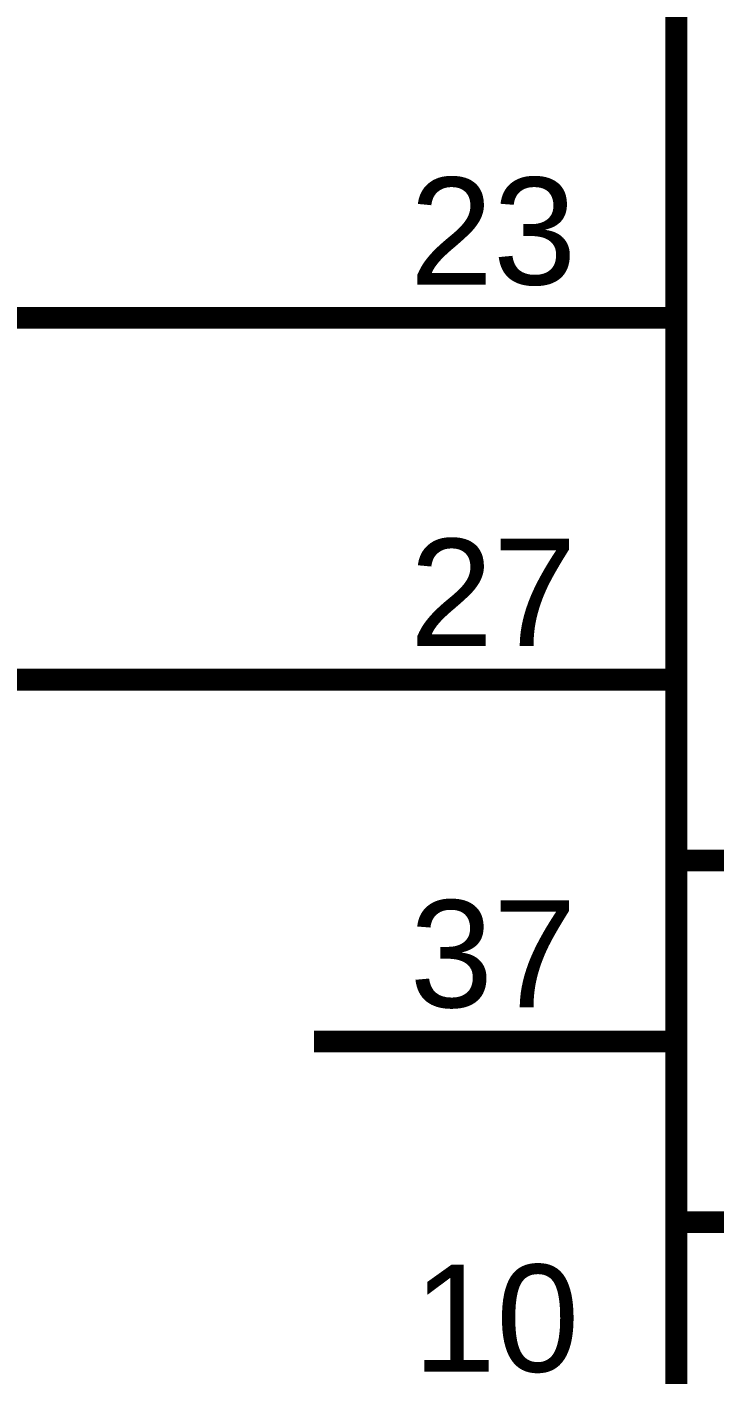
# Model space of a CAD drawing. Header units: millimetres. Extents: x 0 to 594, y 0 to 420.
# Drawn here: x 148.52 to 158.02, y 320.4 to 339.02 of the extents above; entities that cross this region are included whole.
import ezdxf

# ---------------------------------------------------------------- set-up
doc = ezdxf.new("R2010")
doc.units = ezdxf.units.MM
doc.layers.add('Sheet', color=255, linetype='Continuous')
doc.styles.get("Standard").update_dxf_attribs({"font": 'arial.ttf'})

msp = doc.modelspace()

# ---------------------------------------------------------------- linework, layer by layer
at = {"layer": 'Sheet', "color": 0}
for points, const_width in [([(157.496, 357.493), (192.493, 357.493), (192.493, 197.49), (157.496, 197.49), (157.496, 357.493)], 0.3), ([(157.496, 357.493), (157.496, 197.49), (192.493, 197.49), (192.493, 357.493), (157.496, 357.493), (157.496, 357.493)], 0.0991)]:
    msp.add_lwpolyline(points, close=True, dxfattribs=dict(at, const_width=const_width))
at = {"layer": 'Sheet', "color": 0, "const_width": 0.3}
for points in [[(152.49, 334.998), (142.992, 334.998), (142.992, 329.997), (152.49, 329.997)], [(157.49, 334.998), (152.49, 334.998)], [(157.49, 329.997), (152.49, 329.997)], [(157.49, 327.499), (169.989, 327.499)], [(157.49, 324.996), (152.49, 324.996)], [(157.49, 322.498), (169.989, 322.498)]]:
    msp.add_lwpolyline(points, dxfattribs=at)

# ---------------------------------------------------------------- texts
at = {"layer": 'Sheet', "color": 0}
for s, p in [('23', (153.813, 335.458)), ('27', (153.813, 330.463)), ('37', (153.813, 325.467)), ('10', (153.855, 320.429))]:
    msp.add_text(s, height=1.4817, dxfattribs=at).set_placement(p)

doc.saveas('drawing.dxf')
